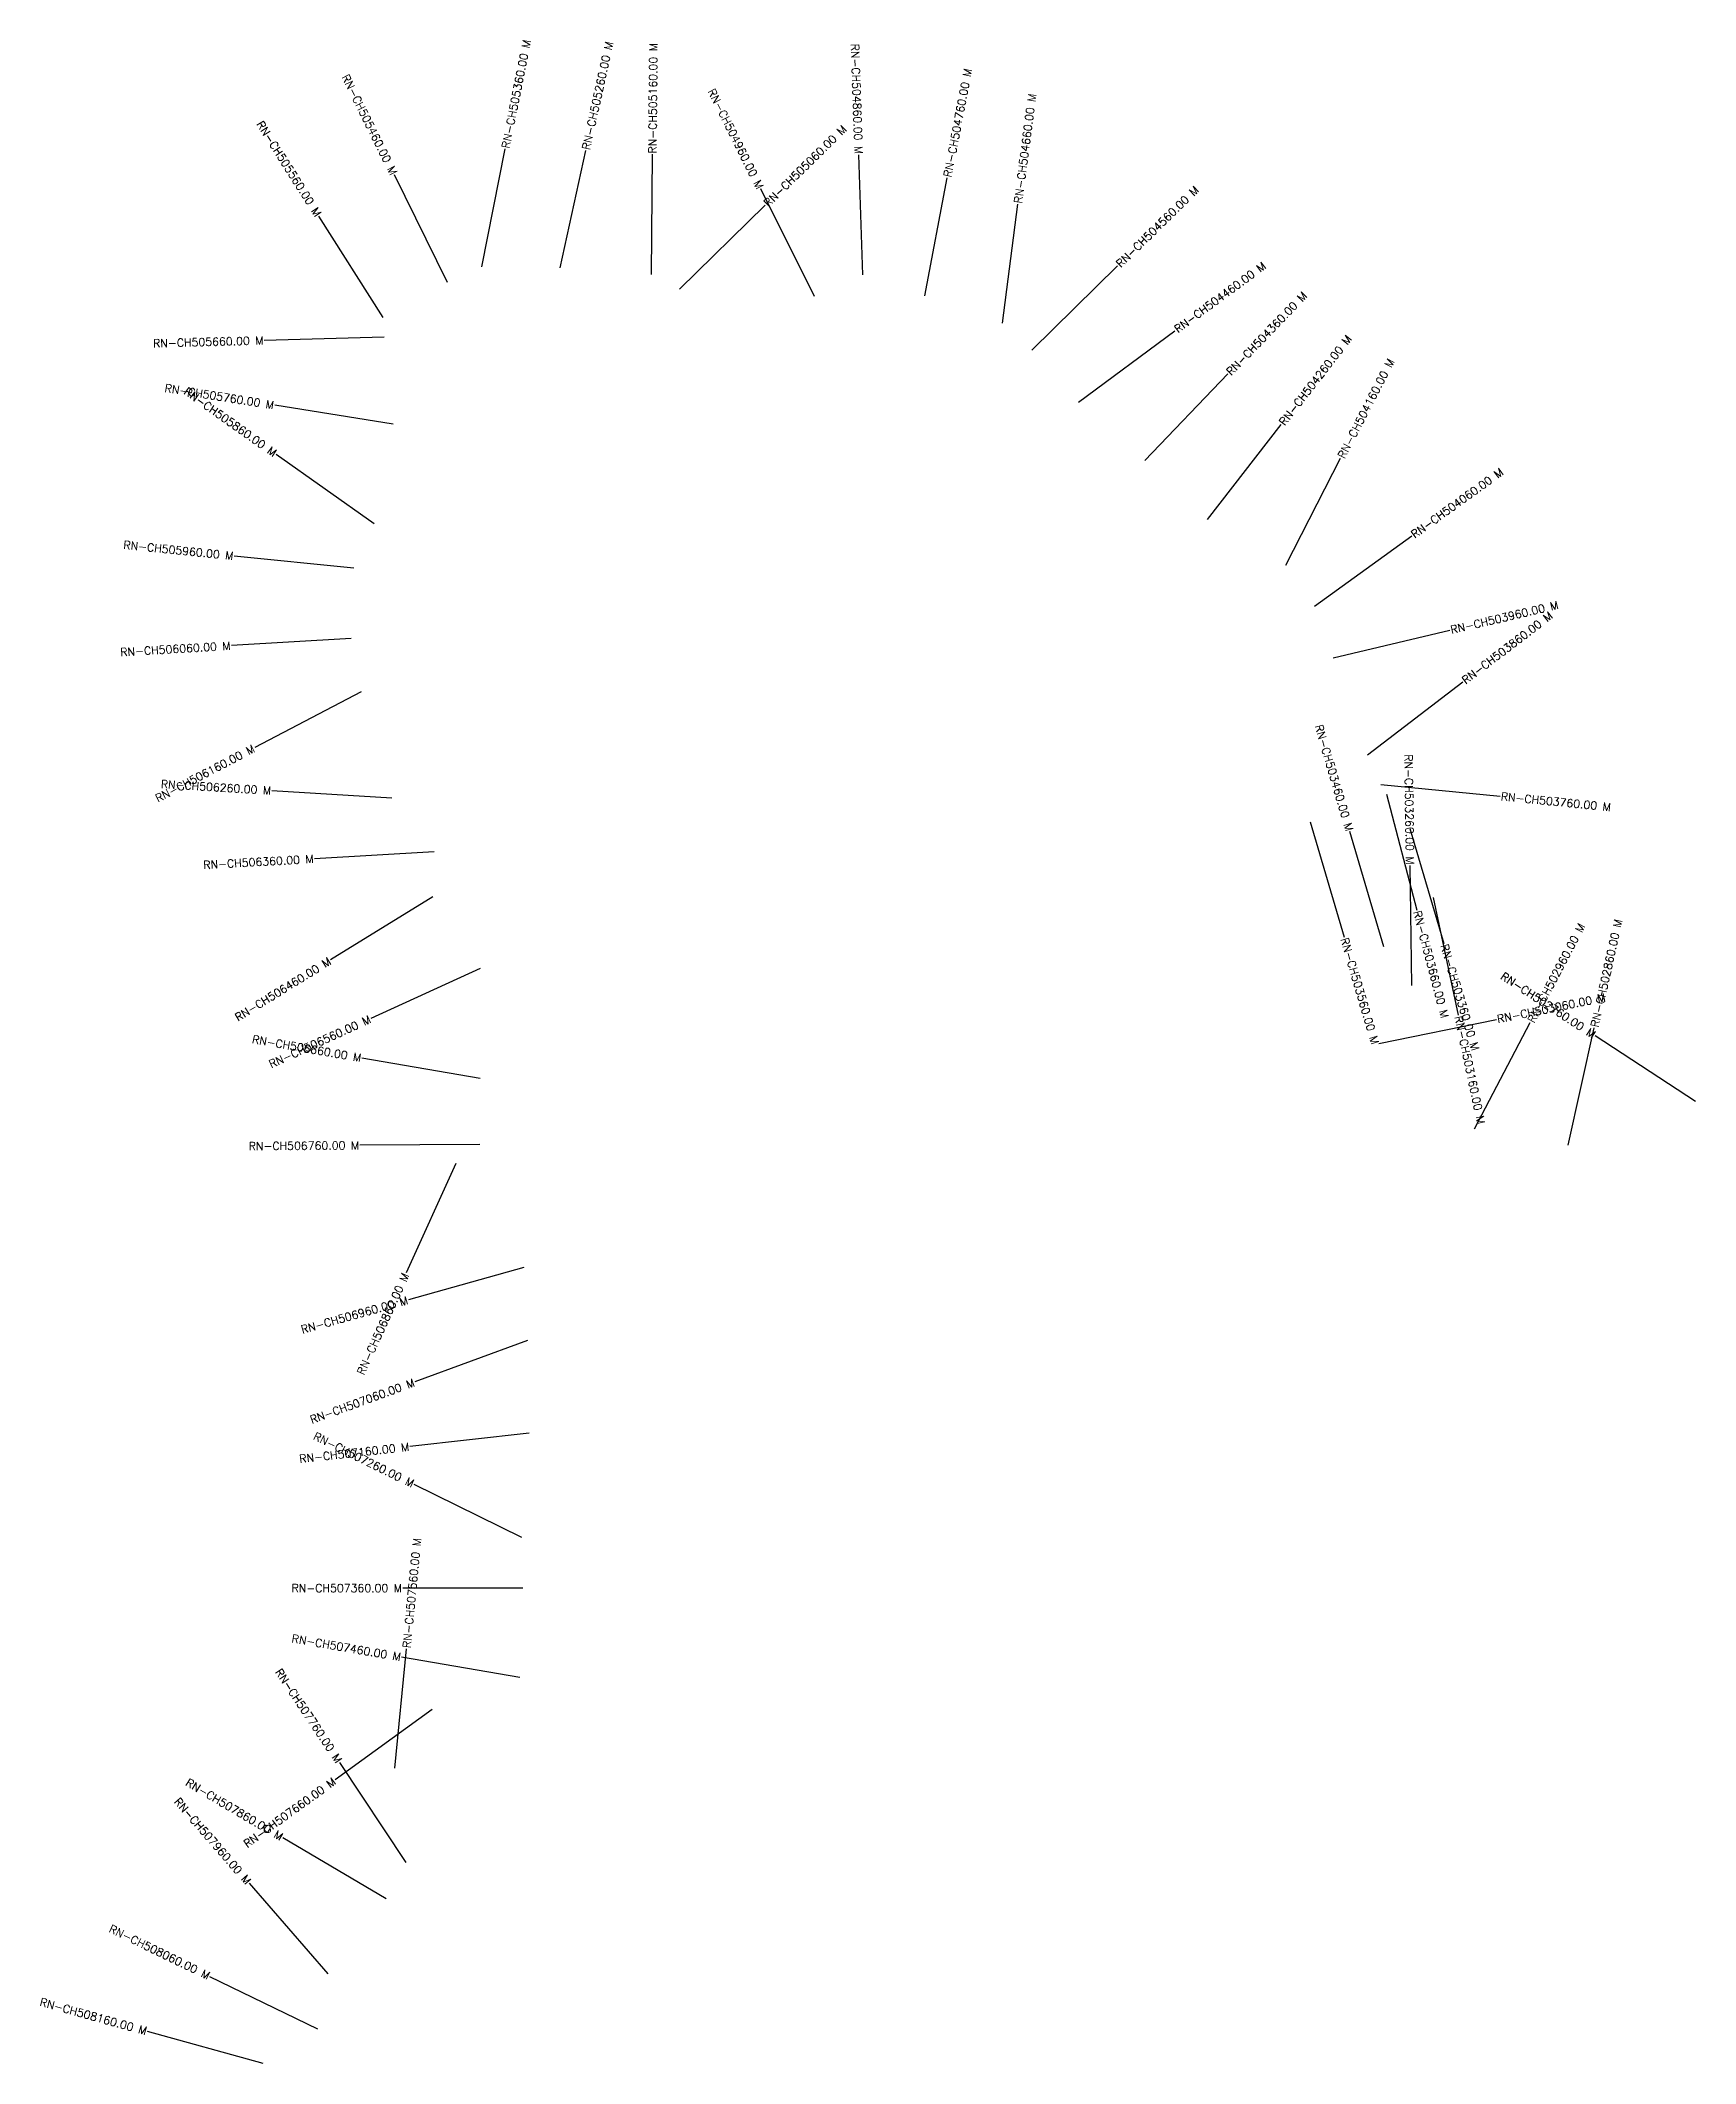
# Model space of a CAD drawing. Header units: metres. Extents: x 314067 to 321949, y 1880779 to 1885956.
# Drawn here: x 314067 to 316135, y 1883428 to 1885956 of the extents above; entities that cross this region are included whole.
import ezdxf
from ezdxf.enums import TextEntityAlignment as Align

# ---------------------------------------------------------------- set-up
doc = ezdxf.new("R2010")
doc.units = ezdxf.units.M
doc.layers.add('CS', color=134, linetype='Continuous')
doc.layers.add('CSMark', color=6, linetype='Continuous')
doc.styles.get("Standard").update_dxf_attribs({"font": 'simplex.shx'})

msp = doc.modelspace()

# ---------------------------------------------------------------- linework, layer by layer
at = {"layer": 'CS'}
for p, q in [((314618.8, 1885673.5), (314648.1, 1885820.6)), ((314716.7, 1885672.1), (314748.6, 1885818.7)), ((314830.8, 1885663.9), (314832, 1885813.9)), ((315095.1, 1885663.3), (315089.8, 1885813.2)), ((314576.1, 1885653.7), (314509.5, 1885788.2)), ((315034.4, 1885636.4), (314967.4, 1885770.6)), ((315172.3, 1885637.2), (315200.4, 1885784.5)), ((314865.9, 1885645.2), (314972.9, 1885750.3)), ((315269.3, 1885603), (315288.6, 1885751.8)), ((314495.4, 1885610), (314415.2, 1885736.8)), ((315306.1, 1885569.3), (315413.1, 1885674.4)), ((315364.4, 1885504.2), (315485, 1885593.5)), ((314496.9, 1885585.5), (314347, 1885581.4)), ((315447.3, 1885431.2), (315551.1, 1885539.4)), ((314508.2, 1885476.7), (314360, 1885500.3)), ((315525.7, 1885357.7), (315617.6, 1885476.2)), ((314484.1, 1885352), (314361.8, 1885438.8)), ((315623.3, 1885300.5), (315691.8, 1885434)), ((315659.4, 1885249.1), (315780.9, 1885337)), ((314458.7, 1885296.6), (314309.4, 1885311.9)), ((315682.5, 1885184.7), (315828.5, 1885219.2)), ((314455.5, 1885208.9), (314305.8, 1885200)), ((314467.9, 1885142.2), (314335, 1885072.6)), ((315725.6, 1885063.5), (315844.6, 1885154.7)), ((314506.2, 1885009.5), (314356.5, 1885018.6)), ((315742.1, 1885026.6), (315891.3, 1885011.8)), ((315749.2, 1885014.4), (315787.2, 1884869.3)), ((315654.1, 1884979.6), (315696.2, 1884835.7)), ((315745.8, 1884823.6), (315703.6, 1884967.5)), ((315778.5, 1884971.5), (315821.1, 1884827.7)), ((314559.3, 1884942.3), (314409.6, 1884933.7)), ((315780.8, 1884775.2), (315778.7, 1884925.2)), ((314557.5, 1884886.1), (314429.9, 1884807.3)), ((315807.6, 1884885), (315838.9, 1884738.3)), ((314616.6, 1884796.4), (314480.2, 1884734.1)), ((315739.7, 1884702.7), (315886.7, 1884732.8)), ((315859.2, 1884596), (315929, 1884728.8)), ((315976.3, 1884575.9), (316009, 1884722.3)), ((316135.5, 1884630.1), (316010, 1884712.2)), ((314616.8, 1884659), (314469, 1884684.6)), ((314616.5, 1884576.5), (314466.5, 1884575.5)), ((314586.4, 1884552.8), (314524.3, 1884416.3)), ((314671.5, 1884422.9), (314527.1, 1884382.4)), ((314676, 1884331.6), (314535.2, 1884279.9)), ((314678.1, 1884215.6), (314529, 1884199)), ((314668.8, 1884085.4), (314534.2, 1884151.6)), ((314670.1, 1884022.2), (314520.1, 1884022.2)), ((314510.3, 1883797), (314524.7, 1883946.3)), ((314666.3, 1883910.3), (314518.5, 1883935.8)), ((314556.9, 1883870.6), (314435.4, 1883782.7)), ((314524.4, 1883679.5), (314441.2, 1883804.4)), ((314499.2, 1883633.9), (314370, 1883710)), ((314426.7, 1883540), (314328.4, 1883653.3)), ((314414, 1883471), (314279.1, 1883536.6)), ((314345.4, 1883428.1), (314200.9, 1883468.2))]:
    msp.add_line(p, q, dxfattribs=at)

# ---------------------------------------------------------------- texts
at = {"layer": 'CSMark'}
for s, rotation, p in [('RN-CH505360.00 M', 78.72, (314648.3, 1885821.6)), ('RN-CH505260.00 M', 77.6947, (314748.8, 1885819.7)), ('RN-CH505160.00 M', 89.5221, (314832, 1885814.9)), ('RN-CH504760.00 M', 79.1899, (315200.6, 1885785.5)), ('RN-CH504660.00 M', 82.5729, (315288.8, 1885752.8)), ('RN-CH505060.00 M', 44.5049, (314973.6, 1885751)), ('RN-CH504560.00 M', 44.4794, (315413.8, 1885675.1)), ('RN-CH504460.00 M', 36.5001, (315485.8, 1885594.1)), ('RN-CH504360.00 M', 46.1768, (315551.8, 1885540.1)), ('RN-CH504260.00 M', 52.2234, (315618.2, 1885477)), ('RN-CH504160.00 M', 62.8071, (315692.3, 1885434.9)), ('RN-CH504060.00 M', 35.9021, (315781.7, 1885337.6)), ('RN-CH503960.00 M', 13.3005, (315829.5, 1885219.4)), ('RN-CH503860.00 M', 37.4564, (315845.4, 1885155.3)), ('RN-CH503760.00 M', 354.3381, (315892.3, 1885011.7)), ('RN-CH503660.00 M', 284.6714, (315787.5, 1884868.4)), ('RN-CH502860.00 M', 77.4398, (316009.2, 1884723.3)), ('RN-CH503560.00 M', 286.3224, (315696.5, 1884834.7)), ('RN-CH502960.00 M', 62.2673, (315929.4, 1884729.7)), ('RN-CH503360.00 M', 286.5056, (315821.4, 1884826.7)), ('RN-CH503060.00 M', 11.554, (315887.6, 1884733)), ('RN-CH503160.00 M', 282.0229, (315839.1, 1884737.3)), ('RN-CH507560.00 M', 84.4742, (314524.8, 1883947.3))]:
    msp.add_text(s, height=10, rotation=rotation, dxfattribs=at).set_placement(p, align=Align.MIDDLE_LEFT)
for s, rotation, p in [('RN-CH504860.00 M', 271.9967, (315089.8, 1885814.2)), ('RN-CH505460.00 M', 296.3391, (314509.1, 1885789.1)), ('RN-CH504960.00 M', 296.5477, (314966.9, 1885771.5)), ('RN-CH505560.00 M', 302.2886, (314414.7, 1885737.6)), ('RN-CH505660.00 M', 1.5568, (314346, 1885581.4)), ('RN-CH505760.00 M', 350.956, (314359, 1885500.4)), ('RN-CH505860.00 M', 324.6405, (314360.9, 1885439.4)), ('RN-CH505960.00 M', 354.1748, (314308.4, 1885312)), ('RN-CH506060.00 M', 3.4233, (314304.8, 1885199.9)), ('RN-CH503460.00 M', 286.3638, (315703.3, 1884968.5)), ('RN-CH506160.00 M', 27.6207, (314334.1, 1885072.2)), ('RN-CH503260.00 M', 270.7721, (315778.7, 1884926.2)), ('RN-CH506260.00 M', 356.5102, (314355.5, 1885018.7)), ('RN-CH506360.00 M', 3.2732, (314408.6, 1884933.6)), ('RN-CH506460.00 M', 31.7053, (314429, 1884806.8)), ('RN-CH502760.00 M', 326.8015, (316009.1, 1884712.8)), ('RN-CH506560.00 M', 24.5526, (314479.3, 1884733.7)), ('RN-CH506660.00 M', 350.171, (314468, 1884684.7)), ('RN-CH506760.00 M', 0.4013, (314465.5, 1884575.5)), ('RN-CH506860.00 M', 65.5435, (314523.9, 1884415.3)), ('RN-CH506960.00 M', 15.6417, (314526.1, 1884382.1)), ('RN-CH507060.00 M', 20.1545, (314534.3, 1884279.6)), ('RN-CH507160.00 M', 6.3661, (314528, 1884198.9)), ('RN-CH507260.00 M', 333.8057, (314533.3, 1884152.1)), ('RN-CH507460.00 M', 350.2042, (314517.5, 1883936)), ('RN-CH507760.00 M', 303.6735, (314440.7, 1883805.2)), ('RN-CH507860.00 M', 329.5098, (314369.1, 1883710.5)), ('RN-CH507660.00 M', 35.884, (314434.6, 1883782.1)), ('RN-CH507960.00 M', 310.9714, (314327.7, 1883654)), ('RN-CH508060.00 M', 334.0617, (314278.2, 1883537.1)), ('RN-CH508160.00 M', 344.4701, (314199.9, 1883468.5))]:
    msp.add_text(s, height=10, rotation=rotation, dxfattribs=at).set_placement(p, align=Align.MIDDLE_RIGHT)
msp.add_text('RN-CH507360.00 M', height=10, dxfattribs=at).set_placement((314519.1, 1884022.2), align=Align.MIDDLE_RIGHT)

doc.saveas('drawing.dxf')
